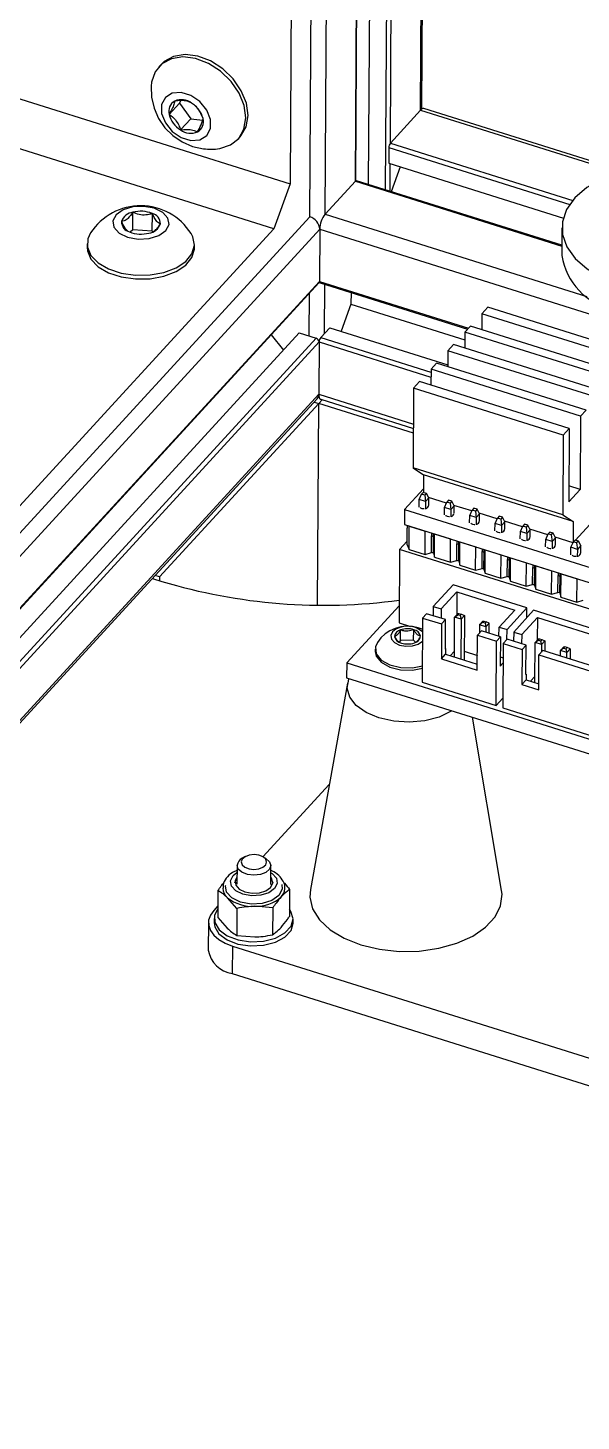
# Model space of a CAD drawing. Header units: millimetres. Extents: x -11 to 295, y 0 to 216.
# Drawn here: x 100.1 to 116.43, y 137.1 to 178.25 of the extents above; entities that cross this region are included whole.
import ezdxf

# ---------------------------------------------------------------- set-up
doc = ezdxf.new("R2010")
doc.units = ezdxf.units.MM

msp = doc.modelspace()

# ---------------------------------------------------------------- linework, layer by layer
at = {"color": 8, "linetype": 'Continuous', "lineweight": 25}
for p, q in [((111.695, 175.817), (111.79, 191.448)), ((110.659, 173.46), (110.766, 190.999)), ((110.802, 174.844), (110.901, 191.048)), ((108.425, 172.665), (108.535, 190.52)), ((108.876, 172.743), (108.985, 190.573)), ((109.769, 173.717), (109.873, 190.739)), ((111.695, 175.817), (117.539, 173.982)), ((110.755, 174.711), (116.099, 173.033)), ((110.802, 174.844), (116.189, 173.152)), ((110.793, 173.418), (110.798, 174.236)), ((109.769, 173.717), (115.865, 171.802)), ((52.272, 111.423), (108.425, 172.665)), ((108.876, 172.743), (116.6, 170.317)), ((52.758, 111.271), (108.718, 172.301)), ((108.718, 172.301), (117.148, 169.654)), ((53.85, 110.928), (108.708, 170.757)), ((108.404, 169.142), (108.411, 170.409)), ((108.708, 170.757), (113.111, 169.375)), ((108.855, 169.221), (108.863, 170.67)), ((54.969, 110.576), (108.61, 169.078)), ((55.115, 110.531), (108.697, 168.969)), ((108.697, 168.969), (112.001, 167.932)), ((108.745, 169.101), (112.001, 168.079)), ((56.207, 110.188), (108.688, 167.424)), ((108.688, 167.424), (111.483, 166.547))]:
    msp.add_line(p, q, dxfattribs=at)
at = {"color": 7, "linetype": 'Continuous', "lineweight": 25}
for p, q in [((111.733, 175.851), (111.829, 191.469)), ((109.78, 173.727), (109.885, 190.742)), ((110.158, 173.618), (110.264, 190.84)), ((108.425, 172.665), (108.531, 190.005)), ((107.935, 189.085), (107.84, 173.641)), ((104.035, 177.169), (103.97, 177.098)), ((97.865, 176.774), (107.84, 173.641)), ((104.573, 176.02), (104.271, 175.691)), ((104.604, 176.096), (104.573, 176.02)), ((104.573, 176.02), (104.909, 175.563)), ((111.695, 175.817), (110.802, 174.844)), ((117.665, 174.02), (111.793, 175.864)), ((107.365, 172.316), (97.14, 175.527)), ((104.909, 175.563), (104.608, 175.234)), ((104.909, 175.563), (105.261, 175.519)), ((106.304, 174.958), (106.369, 175.029)), ((110.755, 174.711), (110.752, 174.251)), ((110.752, 174.251), (115.909, 172.631)), ((111.09, 174.144), (110.826, 173.408)), ((109.769, 173.717), (108.876, 172.743)), ((115.865, 171.825), (109.798, 173.731)), ((107.84, 173.641), (107.365, 172.316)), ((89.995, 152.564), (108.425, 172.665)), ((103.197, 172.279), (103.2, 172.8)), ((103.772, 172.243), (103.775, 172.764)), ((107.365, 172.316), (90.94, 154.402)), ((103.197, 172.279), (103.117, 172.214)), ((103.772, 172.243), (103.197, 172.279)), ((103.787, 172.223), (103.772, 172.243)), ((108.718, 172.301), (108.708, 170.757)), ((108.718, 172.301), (108.708, 170.757)), ((115.868, 172.341), (115.863, 171.528)), ((101.851, 171.869), (101.85, 171.757)), ((105.016, 171.738), (105.017, 171.85)), ((53.867, 110.922), (108.694, 170.717)), ((108.725, 170.713), (113.083, 169.344)), ((109.64, 170.426), (109.638, 170.091)), ((109.638, 170.091), (109.349, 169.286)), ((109.638, 170.091), (113.003, 169.034)), ((113.505, 169.805), (113.681, 169.997)), ((118.095, 168.611), (113.681, 169.997)), ((113.505, 169.805), (113.502, 169.333)), ((117.919, 168.419), (113.505, 169.805)), ((54.469, 110.734), (108.109, 169.235)), ((107.286, 169.182), (107.648, 168.732)), ((108.109, 169.235), (108.61, 169.078)), ((109.011, 169.392), (108.745, 169.101)), ((109.011, 169.392), (112.501, 168.296)), ((113.004, 169.258), (113.001, 168.786)), ((113.004, 169.258), (113.169, 169.438)), ((117.418, 167.872), (113.004, 169.258)), ((117.582, 168.052), (113.169, 169.438)), ((108.697, 168.969), (108.688, 167.424)), ((108.697, 168.969), (108.688, 167.424)), ((112.503, 168.712), (112.5, 168.24)), ((112.503, 168.712), (112.668, 168.891)), ((116.917, 167.326), (112.503, 168.712)), ((117.081, 167.505), (112.668, 168.891)), ((112.002, 168.165), (112.166, 168.345)), ((116.58, 166.959), (112.166, 168.345)), ((112.002, 168.165), (111.999, 167.693)), ((116.416, 166.779), (112.002, 168.165)), ((111.489, 167.606), (111.475, 165.249)), ((111.489, 167.606), (111.665, 167.798)), ((115.903, 166.22), (111.489, 167.606)), ((116.079, 166.412), (111.665, 167.798)), ((56.264, 110.17), (108.639, 167.292)), ((108.686, 167.154), (103.989, 162.03)), ((108.65, 161.198), (108.686, 167.154)), ((111.481, 166.276), (108.686, 167.154)), ((108.745, 167.277), (111.482, 166.418)), ((116.416, 166.779), (116.403, 164.612)), ((116.416, 166.779), (116.58, 166.959)), ((115.903, 166.22), (116.079, 166.412)), ((116.079, 166.412), (116.066, 164.245)), ((115.903, 166.22), (115.889, 163.863)), ((115.889, 163.863), (111.475, 165.249)), ((111.475, 165.249), (111.785, 165.049)), ((111.785, 165.049), (111.781, 164.525)), ((116.199, 163.663), (111.785, 165.049)), ((111.782, 164.633), (111.223, 164.024)), ((116.403, 164.612), (116.066, 164.245)), ((116.403, 164.612), (116.069, 164.717)), ((111.649, 164.095), (111.65, 164.313)), ((111.65, 164.313), (111.723, 164.473)), ((111.838, 164.254), (111.65, 164.313)), ((111.773, 164.528), (111.723, 164.473)), ((111.817, 164.444), (111.723, 164.473)), ((111.867, 164.498), (111.773, 164.528)), ((111.867, 164.498), (111.817, 164.444)), ((111.817, 164.444), (111.838, 164.254)), ((111.838, 164.254), (111.837, 164.036)), ((111.938, 164.363), (111.838, 164.254)), ((111.938, 164.363), (111.867, 164.498)), ((112.459, 164.213), (111.93, 164.378)), ((111.937, 164.145), (111.938, 164.363)), ((112.397, 164.078), (112.47, 164.239)), ((112.52, 164.293), (112.47, 164.239)), ((112.565, 164.209), (112.47, 164.239)), ((112.615, 164.264), (112.52, 164.293)), ((112.615, 164.264), (112.565, 164.209)), ((112.565, 164.209), (112.586, 164.019)), ((112.686, 164.128), (112.615, 164.264)), ((111.223, 164.024), (111.221, 163.577)), ((111.223, 164.024), (117.203, 162.147)), ((112.396, 163.861), (112.397, 164.078)), ((112.586, 164.019), (112.397, 164.078)), ((112.586, 164.019), (112.584, 163.801)), ((112.686, 164.128), (112.586, 164.019)), ((113.206, 163.978), (112.678, 164.144)), ((112.685, 163.911), (112.686, 164.128)), ((113.143, 163.626), (113.145, 163.843)), ((113.145, 163.843), (113.218, 164.004)), ((113.333, 163.784), (113.145, 163.843)), ((113.268, 164.058), (113.218, 164.004)), ((113.312, 163.974), (113.218, 164.004)), ((113.362, 164.029), (113.268, 164.058)), ((113.362, 164.029), (113.312, 163.974)), ((113.312, 163.974), (113.333, 163.784)), ((113.333, 163.784), (113.332, 163.567)), ((113.433, 163.894), (113.333, 163.784)), ((113.433, 163.894), (113.362, 164.029)), ((113.953, 163.743), (113.425, 163.909)), ((113.432, 163.676), (113.433, 163.894)), ((113.892, 163.609), (113.965, 163.769)), ((114.015, 163.824), (113.965, 163.769)), ((114.059, 163.74), (113.965, 163.769)), ((114.11, 163.794), (114.015, 163.824)), ((114.11, 163.794), (114.059, 163.74)), ((114.181, 163.659), (114.11, 163.794)), ((115.889, 163.863), (116.199, 163.663)), ((111.221, 163.577), (117.2, 161.699)), ((111.295, 162.974), (111.298, 163.473)), ((111.298, 163.552), (111.298, 163.473)), ((111.355, 162.845), (111.359, 163.533)), ((111.359, 163.533), (111.83, 163.386)), ((111.826, 162.697), (111.83, 163.386)), ((113.891, 163.391), (113.892, 163.609)), ((114.081, 163.55), (113.892, 163.609)), ((114.059, 163.74), (114.081, 163.55)), ((114.081, 163.55), (114.079, 163.332)), ((114.181, 163.659), (114.081, 163.55)), ((114.701, 163.508), (114.173, 163.674)), ((114.179, 163.441), (114.181, 163.659)), ((114.638, 163.156), (114.64, 163.374)), ((114.64, 163.374), (114.713, 163.534)), ((114.828, 163.315), (114.64, 163.374)), ((114.763, 163.589), (114.713, 163.534)), ((114.807, 163.505), (114.713, 163.534)), ((114.857, 163.56), (114.763, 163.589)), ((114.857, 163.56), (114.807, 163.505)), ((114.807, 163.505), (114.828, 163.315)), ((114.928, 163.424), (114.828, 163.315)), ((114.928, 163.424), (114.857, 163.56)), ((115.448, 163.274), (114.92, 163.44)), ((114.927, 163.207), (114.928, 163.424)), ((116.199, 163.663), (116.195, 163.039)), ((116.266, 163.117), (116.686, 163.575)), ((111.076, 162.843), (111.295, 163.082)), ((111.295, 162.974), (111.355, 162.845)), ((112.013, 162.749), (112.016, 163.247)), ((112.016, 163.327), (112.016, 163.247)), ((112.016, 163.247), (112.075, 163.229)), ((112.072, 162.73), (112.075, 163.229)), ((112.075, 163.229), (112.075, 163.309)), ((112.102, 162.611), (112.106, 163.299)), ((112.106, 163.299), (112.577, 163.151)), ((112.573, 162.463), (112.577, 163.151)), ((112.76, 162.514), (112.763, 163.012)), ((112.764, 163.092), (112.763, 163.012)), ((112.763, 163.012), (112.822, 162.994)), ((112.819, 162.495), (112.822, 162.994)), ((112.822, 162.994), (112.823, 163.074)), ((112.85, 162.376), (112.854, 163.064)), ((112.854, 163.064), (113.325, 162.916)), ((114.828, 163.315), (114.827, 163.097)), ((115.386, 162.922), (115.387, 163.139)), ((115.387, 163.139), (115.46, 163.3)), ((115.575, 163.08), (115.387, 163.139)), ((115.51, 163.354), (115.46, 163.3)), ((115.554, 163.27), (115.46, 163.3)), ((115.604, 163.325), (115.51, 163.354)), ((115.604, 163.325), (115.554, 163.27)), ((115.554, 163.27), (115.575, 163.08)), ((115.575, 163.08), (115.574, 162.863)), ((115.676, 163.189), (115.575, 163.08)), ((115.676, 163.189), (115.604, 163.325)), ((116.195, 163.039), (115.667, 163.205)), ((115.674, 162.972), (115.676, 163.189)), ((116.134, 162.905), (116.207, 163.065)), ((116.195, 163.039), (116.197, 163.042)), ((116.258, 163.12), (116.207, 163.065)), ((116.302, 163.035), (116.207, 163.065)), ((116.352, 163.09), (116.258, 163.12)), ((116.352, 163.09), (116.302, 163.035)), ((116.302, 163.035), (116.323, 162.845)), ((116.423, 162.955), (116.323, 162.845)), ((116.423, 162.955), (116.352, 163.09)), ((116.422, 162.737), (116.423, 162.955)), ((111.076, 162.843), (111.062, 160.675)), ((117.132, 160.941), (111.076, 162.843)), ((111.355, 162.845), (111.826, 162.697)), ((111.826, 162.697), (112.013, 162.749)), ((112.072, 162.73), (112.013, 162.749)), ((112.072, 162.73), (112.102, 162.611)), ((112.102, 162.611), (112.573, 162.463)), ((113.32, 162.228), (113.325, 162.916)), ((113.508, 162.279), (113.511, 162.778)), ((113.511, 162.858), (113.511, 162.778)), ((113.511, 162.778), (113.57, 162.759)), ((113.566, 162.261), (113.57, 162.759)), ((113.57, 162.759), (113.57, 162.839)), ((113.597, 162.141), (113.601, 162.829)), ((113.601, 162.829), (114.072, 162.681)), ((114.068, 161.993), (114.072, 162.681)), ((114.255, 162.044), (114.258, 162.543)), ((114.259, 162.623), (114.258, 162.543)), ((114.258, 162.543), (114.317, 162.525)), ((114.317, 162.525), (114.317, 162.604)), ((114.344, 161.906), (114.349, 162.595)), ((114.349, 162.595), (114.819, 162.447)), ((116.133, 162.687), (116.134, 162.905)), ((116.323, 162.845), (116.134, 162.905)), ((116.323, 162.845), (116.321, 162.628)), ((112.573, 162.463), (112.76, 162.514)), ((112.819, 162.495), (112.76, 162.514)), ((112.819, 162.495), (112.85, 162.376)), ((112.85, 162.376), (113.32, 162.228)), ((113.32, 162.228), (113.508, 162.279)), ((113.566, 162.261), (113.508, 162.279)), ((113.566, 162.261), (113.597, 162.141)), ((113.597, 162.141), (114.068, 161.993)), ((114.314, 162.026), (114.317, 162.525)), ((114.815, 161.759), (114.819, 162.447)), ((115.002, 161.81), (115.005, 162.308)), ((115.006, 162.388), (115.005, 162.308)), ((115.005, 162.308), (115.064, 162.29)), ((115.061, 161.791), (115.064, 162.29)), ((115.064, 162.29), (115.065, 162.37)), ((115.092, 161.672), (115.096, 162.36)), ((115.096, 162.36), (115.567, 162.212)), ((115.563, 161.524), (115.567, 162.212)), ((115.753, 162.153), (115.753, 162.074)), ((115.812, 162.055), (115.812, 162.135)), ((115.839, 161.437), (115.844, 162.125)), ((115.844, 162.125), (116.314, 161.977)), ((103.776, 161.987), (104.058, 161.899)), ((103.989, 162.03), (103.854, 162.073)), ((103.989, 162.03), (103.988, 161.92)), ((112.656, 161.798), (112.069, 161.158)), ((114.833, 161.114), (112.656, 161.798)), ((114.068, 161.993), (114.255, 162.044)), ((114.314, 162.026), (114.255, 162.044)), ((114.314, 162.026), (114.344, 161.906)), ((114.344, 161.906), (114.815, 161.759)), ((114.815, 161.759), (115.002, 161.81)), ((115.061, 161.791), (115.002, 161.81)), ((115.061, 161.791), (115.092, 161.672)), ((115.75, 161.575), (115.753, 162.074)), ((115.753, 162.074), (115.812, 162.055)), ((115.809, 161.557), (115.812, 162.055)), ((116.31, 161.289), (116.314, 161.977)), ((112.304, 161.084), (112.766, 161.588)), ((112.766, 161.588), (112.762, 160.912)), ((112.766, 161.588), (114.473, 161.052)), ((115.092, 161.672), (115.563, 161.524)), ((115.563, 161.524), (115.75, 161.575)), ((115.809, 161.557), (115.75, 161.575)), ((115.809, 161.557), (115.839, 161.437)), ((115.839, 161.437), (116.31, 161.289)), ((116.31, 161.289), (116.497, 161.34)), ((111.066, 161.181), (109.513, 159.489)), ((111.873, 160.944), (111.755, 160.816)), ((112.432, 160.769), (111.873, 160.944)), ((112.069, 161.158), (112.067, 160.883)), ((112.069, 161.158), (112.304, 161.084)), ((112.304, 161.084), (112.302, 160.809)), ((112.699, 160.844), (112.799, 160.953)), ((112.699, 160.844), (112.79, 160.914)), ((112.79, 160.914), (112.827, 160.955)), ((112.86, 160.892), (112.79, 160.914)), ((112.799, 160.953), (112.827, 160.955)), ((112.827, 160.955), (112.898, 160.933)), ((112.898, 160.933), (112.86, 160.892)), ((112.86, 160.892), (112.888, 160.785)), ((112.988, 160.894), (112.888, 160.785)), ((112.898, 160.933), (112.988, 160.894)), ((112.988, 160.894), (112.98, 159.576)), ((114.473, 161.052), (114.011, 160.548)), ((114.246, 160.474), (114.833, 161.114)), ((115.031, 161.045), (114.443, 160.404)), ((114.832, 160.828), (114.833, 161.114)), ((118.679, 159.899), (115.031, 161.045)), ((111.062, 160.675), (111.395, 160.571)), ((111.755, 160.816), (111.744, 158.92)), ((111.755, 160.816), (112.314, 160.641)), ((112.314, 160.641), (112.308, 159.611)), ((112.314, 160.641), (112.432, 160.769)), ((112.427, 159.902), (112.432, 160.769)), ((112.692, 159.666), (112.699, 160.844)), ((112.888, 160.785), (112.699, 160.844)), ((112.888, 160.785), (112.88, 159.607)), ((113.435, 160.613), (113.433, 160.373)), ((113.435, 160.613), (113.535, 160.722)), ((113.525, 160.683), (113.435, 160.613)), ((113.623, 160.554), (113.435, 160.613)), ((113.525, 160.683), (113.563, 160.724)), ((113.596, 160.661), (113.525, 160.683)), ((113.535, 160.722), (113.563, 160.724)), ((113.563, 160.724), (113.634, 160.702)), ((113.634, 160.702), (113.596, 160.661)), ((113.596, 160.661), (113.623, 160.554)), ((113.623, 160.554), (113.622, 160.395)), ((113.723, 160.663), (113.623, 160.554)), ((113.723, 160.663), (113.634, 160.702)), ((113.722, 160.364), (113.723, 160.663)), ((114.009, 160.273), (114.011, 160.548)), ((114.011, 160.548), (114.246, 160.474)), ((114.679, 160.33), (115.141, 160.834)), ((115.141, 160.834), (115.137, 160.159)), ((115.141, 160.834), (118.319, 159.836)), ((111.103, 160.153), (111.059, 160.105)), ((111.103, 160.153), (111.105, 160.466)), ((111.488, 160.159), (111.103, 160.153)), ((111.488, 160.159), (111.49, 160.472)), ((111.551, 160.099), (111.488, 160.159)), ((113.367, 159.278), (113.374, 160.308)), ((113.491, 160.436), (113.374, 160.308)), ((113.374, 160.308), (113.933, 160.132)), ((114.05, 160.26), (113.491, 160.436)), ((113.921, 158.236), (113.933, 160.132)), ((113.933, 160.132), (114.05, 160.26)), ((114.05, 160.26), (114.045, 159.393)), ((114.248, 160.191), (114.13, 160.063)), ((114.244, 160.187), (114.246, 160.474)), ((114.807, 160.015), (114.248, 160.191)), ((114.443, 160.404), (114.442, 160.13)), ((114.443, 160.404), (114.679, 160.33)), ((114.679, 160.33), (114.677, 160.056)), ((115.067, 158.913), (115.074, 160.091)), ((115.074, 160.091), (115.174, 160.2)), ((115.074, 160.091), (115.165, 160.16)), ((115.262, 160.031), (115.074, 160.091)), ((115.165, 160.16), (115.202, 160.201)), ((115.235, 160.138), (115.165, 160.16)), ((115.174, 160.2), (115.202, 160.201)), ((115.202, 160.201), (115.273, 160.179)), ((115.273, 160.179), (115.235, 160.138)), ((115.235, 160.138), (115.262, 160.031)), ((115.363, 160.141), (115.262, 160.031)), ((115.273, 160.179), (115.363, 160.141)), ((115.363, 160.141), (115.361, 159.841)), ((110.356, 159.9), (110.356, 159.833)), ((112.308, 159.611), (112.433, 159.748)), ((112.427, 159.913), (112.434, 159.91)), ((112.427, 159.902), (112.434, 159.91)), ((112.434, 159.91), (112.433, 159.748)), ((112.433, 159.748), (113.369, 159.454)), ((112.57, 159.705), (112.693, 159.84)), ((112.981, 159.837), (113.37, 159.715)), ((114.047, 159.668), (114.128, 159.642)), ((114.13, 160.063), (114.119, 158.166)), ((114.13, 160.063), (114.689, 159.887)), ((114.689, 159.887), (114.683, 158.858)), ((114.689, 159.887), (114.807, 160.015)), ((114.801, 159.148), (114.807, 160.015)), ((115.183, 158.7), (115.189, 159.73)), ((115.307, 159.858), (115.189, 159.73)), ((115.189, 159.73), (116.72, 159.25)), ((115.262, 160.031), (115.261, 159.808)), ((116.837, 159.378), (115.307, 159.858)), ((115.82, 159.697), (115.821, 159.856)), ((115.821, 159.856), (115.922, 159.965)), ((115.912, 159.926), (115.821, 159.856)), ((116.01, 159.797), (115.821, 159.856)), ((115.95, 159.967), (115.912, 159.926)), ((115.912, 159.926), (115.983, 159.904)), ((115.922, 159.965), (115.95, 159.967)), ((116.02, 159.945), (115.95, 159.967)), ((115.983, 159.904), (116.02, 159.945)), ((115.983, 159.904), (116.01, 159.797)), ((116.009, 159.638), (116.01, 159.797)), ((116.11, 159.906), (116.01, 159.797)), ((116.11, 159.906), (116.02, 159.945)), ((116.11, 159.906), (116.108, 159.606)), ((109.513, 159.489), (109.511, 159.055)), ((109.513, 159.489), (141.785, 149.355)), ((112.308, 159.611), (113.367, 159.278)), ((114.127, 159.482), (114.045, 159.393)), ((109.535, 158.889), (108.44, 152.804)), ((109.511, 159.055), (141.782, 148.921)), ((111.744, 158.92), (113.921, 158.236)), ((114.683, 158.858), (114.808, 158.994)), ((114.683, 158.858), (115.183, 158.7)), ((114.801, 159.159), (114.809, 159.157)), ((114.801, 159.148), (114.809, 159.157)), ((114.809, 159.157), (114.808, 158.994)), ((114.808, 158.994), (115.184, 158.876)), ((114.944, 158.951), (115.068, 159.086)), ((113.921, 158.236), (114.12, 158.453)), ((114.119, 158.166), (117.767, 157.02)), ((114.086, 152.77), (113.229, 157.888)), ((108.997, 155.9), (107.041, 153.766)), ((106.275, 153.515), (106.271, 152.958)), ((106.515, 153.771), (106.427, 153.722)), ((107.125, 153.718), (107.038, 153.768)), ((107.271, 152.952), (107.275, 153.509)), ((105.712, 152.766), (105.708, 151.97)), ((107.828, 152.8), (107.823, 152.004)), ((105.71, 152.315), (105.587, 152.181)), ((106.273, 152.24), (105.993, 152.557)), ((107.331, 152.257), (106.802, 152.303)), ((107.331, 152.257), (107.326, 151.462)), ((105.598, 151.94), (105.598, 151.819)), ((105.708, 151.97), (105.987, 151.654)), ((106.273, 152.24), (106.268, 151.445)), ((107.931, 151.804), (107.932, 151.926)), ((105.431, 151.82), (105.426, 151.007)), ((106.268, 151.445), (106.797, 151.4)), ((106.138, 151.128), (106.133, 150.316)), ((106.138, 151.128), (141.646, 139.978)), ((106.133, 150.316), (144.29, 138.333))]:
    msp.add_line(p, q, dxfattribs=at)
at = {"color": 7, "linetype": 'Continuous', "lineweight": 25, "flags": 128}
for points in [[(105.756, 174.681), (105.771, 174.683), (106.084, 174.787), (106.326, 174.983), (106.48, 175.256), (106.535, 175.587), (106.486, 175.95), (106.337, 176.32), (106.099, 176.667), (105.789, 176.967), (105.432, 177.198), (105.052, 177.342), (104.679, 177.388), (104.34, 177.333), (104.06, 177.182), (103.859, 176.945), (103.754, 176.64), (103.741, 176.528)], [(106.369, 175.029), (106.391, 175.053), (106.545, 175.327), (106.6, 175.658), (106.551, 176.021), (106.401, 176.39), (106.163, 176.738), (105.854, 177.038), (105.496, 177.268), (105.117, 177.412), (104.743, 177.458), (104.404, 177.404), (104.124, 177.253), (104.035, 177.169)], [(103.741, 176.528), (103.753, 176.197), (103.827, 175.874), (103.959, 175.57), (104.146, 175.297), (104.381, 175.063), (104.656, 174.878), (104.96, 174.747), (105.283, 174.676), (105.342, 174.669), (105.401, 174.665), (105.46, 174.663), (105.52, 174.662), (105.579, 174.664), (105.638, 174.668), (105.697, 174.673), (105.756, 174.681)], [(104.629, 175.007), (104.916, 174.919), (105.181, 174.939), (105.383, 175.064), (105.493, 175.275), (105.493, 175.539), (105.382, 175.818), (105.179, 176.068), (104.914, 176.251), (104.627, 176.339), (104.362, 176.319), (104.159, 176.194), (104.05, 175.984), (104.05, 175.719), (104.16, 175.44), (104.363, 175.19), (104.629, 175.007)], [(120.645, 173.986), (120.056, 174.13), (119.431, 174.204), (118.794, 174.206), (118.169, 174.135), (117.581, 173.995), (117.052, 173.79), (116.602, 173.529), (116.249, 173.222), (116.006, 172.88), (115.883, 172.516), (115.884, 172.145), (116.01, 171.78), (116.255, 171.437), (116.61, 171.127), (117.061, 170.863), (117.591, 170.656)], [(103.044, 172.066), (103.355, 172.01), (103.678, 172.027), (103.965, 172.115), (104.172, 172.26), (104.267, 172.441), (104.236, 172.629), (104.083, 172.797), (103.832, 172.919), (103.521, 172.975), (103.197, 172.958), (102.91, 172.871), (102.703, 172.725), (102.609, 172.544), (102.64, 172.356), (102.793, 172.188), (103.044, 172.066)], [(101.953, 172.191), (101.873, 172.02), (101.859, 171.769), (101.962, 171.525), (102.175, 171.305), (102.48, 171.127), (102.857, 171.003), (103.276, 170.942)], [(103.276, 170.942), (103.707, 170.95), (104.117, 171.025), (104.477, 171.161), (104.76, 171.35), (104.944, 171.576), (105.016, 171.824), (104.971, 172.074), (104.919, 172.173)], [(101.85, 171.757), (101.859, 171.657), (101.962, 171.413), (102.174, 171.193), (102.48, 171.015), (102.856, 170.891), (103.275, 170.83)], [(103.275, 170.83), (103.706, 170.838), (104.117, 170.913), (104.477, 171.05), (104.759, 171.238), (104.943, 171.465), (105.016, 171.712), (105.016, 171.738)], [(108.708, 170.757), (108.709, 170.742), (108.712, 170.73), (108.716, 170.72), (108.722, 170.715), (108.725, 170.713)], [(108.552, 167.196), (108.686, 167.154), (108.787, 167.264)], [(108.688, 167.424), (108.691, 167.375), (108.699, 167.334), (108.714, 167.303), (108.733, 167.283), (108.745, 167.277)], [(111.684, 164.084), (111.695, 164.076), (111.734, 164.056)], [(111.734, 164.056), (111.783, 164.048), (111.801, 164.047)], [(111.854, 164.055), (111.879, 164.064), (111.912, 164.087), (111.927, 164.116), (111.926, 164.133)], [(112.432, 163.849), (112.442, 163.841), (112.482, 163.822)], [(112.482, 163.822), (112.531, 163.813), (112.549, 163.813)], [(112.602, 163.82), (112.627, 163.83), (112.659, 163.853), (112.674, 163.881), (112.673, 163.899)], [(113.179, 163.615), (113.19, 163.606), (113.229, 163.587)], [(113.229, 163.587), (113.278, 163.578), (113.296, 163.578)], [(113.349, 163.586), (113.374, 163.595), (113.407, 163.618), (113.421, 163.646), (113.421, 163.664)], [(113.927, 163.38), (113.937, 163.371), (113.977, 163.352)], [(114.097, 163.351), (114.122, 163.36), (114.154, 163.383), (114.169, 163.412), (114.168, 163.429)], [(113.977, 163.352), (114.026, 163.344), (114.043, 163.343)], [(114.674, 163.145), (114.684, 163.137), (114.724, 163.118)], [(114.724, 163.118), (114.773, 163.109), (114.791, 163.108)], [(114.844, 163.116), (114.869, 163.126), (114.902, 163.149), (114.916, 163.177), (114.916, 163.194)], [(115.591, 162.881), (115.617, 162.891), (115.649, 162.914), (115.664, 162.942), (115.663, 162.96)], [(115.421, 162.91), (115.432, 162.902), (115.471, 162.883)], [(115.471, 162.883), (115.52, 162.874), (115.538, 162.874)], [(116.169, 162.676), (116.179, 162.667), (116.219, 162.648)], [(116.219, 162.648), (116.268, 162.639), (116.286, 162.639)], [(116.34, 162.647), (116.364, 162.656), (116.396, 162.679), (116.411, 162.708), (116.411, 162.725)], [(111.753, 160.475), (111.708, 160.494), (111.621, 160.526), (111.454, 160.564), (111.283, 160.574), (111.112, 160.557), (110.947, 160.512), (110.79, 160.442), (110.648, 160.346), (110.523, 160.229), (110.418, 160.094)], [(110.418, 160.094), (110.363, 159.964), (110.386, 159.761), (110.533, 159.576), (110.785, 159.434), (111.107, 159.354), (111.456, 159.347), (111.747, 159.402)], [(110.867, 160.413), (110.811, 160.305), (110.831, 160.191), (110.923, 160.091), (111.074, 160.018), (111.261, 159.985), (111.455, 159.995), (111.627, 160.048), (111.75, 160.136), (111.751, 160.137)], [(110.356, 159.833), (110.386, 159.694), (110.533, 159.509), (110.784, 159.367), (111.106, 159.287), (111.455, 159.28), (111.746, 159.335)], [(112.62, 158.079), (112.597, 158.064), (112.239, 157.893), (111.818, 157.783), (111.361, 157.741), (110.9, 157.769), (110.466, 157.865), (110.089, 158.023), (109.795, 158.233), (109.603, 158.479), (109.527, 158.745), (109.571, 159.014), (109.58, 159.034)], [(107.125, 153.718), (107.13, 153.715), (107.237, 153.62), (107.275, 153.508), (107.236, 153.397), (107.127, 153.303), (106.964, 153.241), (106.772, 153.22), (106.581, 153.244), (106.42, 153.308), (106.312, 153.403), (106.275, 153.515)], [(106.429, 153.699), (106.4, 153.616), (106.428, 153.532), (106.509, 153.46), (106.63, 153.412), (106.774, 153.395), (106.917, 153.41), (107.039, 153.457), (107.121, 153.527), (107.15, 153.611), (107.122, 153.694), (107.042, 153.766), (106.92, 153.814), (106.777, 153.832), (106.633, 153.816), (106.511, 153.769), (106.429, 153.699)], [(106.214, 153), (106.215, 153.009), (106.272, 153.124)], [(106.273, 153.165), (106.216, 153.051), (106.237, 152.924), (106.34, 152.812), (106.509, 152.731)], [(106.509, 152.731), (106.718, 152.693), (106.935, 152.705), (107.127, 152.764), (107.265, 152.862), (107.328, 152.984), (107.306, 153.11), (107.273, 153.159)], [(107.272, 153.118), (107.306, 153.069), (107.329, 152.993)], [(107.593, 152.948), (107.605, 152.807), (107.511, 152.625), (107.304, 152.478), (107.015, 152.389), (106.69, 152.371), (106.377, 152.428), (106.124, 152.549), (105.969, 152.718), (105.936, 152.907), (105.94, 152.926)], [(108.44, 152.804), (108.426, 152.575), (108.508, 152.232), (108.711, 151.907), (109.025, 151.612), (109.437, 151.362), (109.929, 151.167), (110.479, 151.035), (111.063, 150.972), (111.656, 150.982), (112.232, 151.063), (112.765, 151.212), (113.233, 151.423), (113.614, 151.686), (113.893, 151.99), (114.056, 152.322), (114.098, 152.666), (114.086, 152.77)], [(105.587, 152.181), (105.488, 152.041), (105.437, 151.892), (105.438, 151.739), (105.489, 151.59), (105.59, 151.449), (105.735, 151.322), (105.92, 151.214), (106.138, 151.128)], [(105.709, 152.227), (105.613, 152.045), (105.616, 151.821), (105.743, 151.61), (105.981, 151.433), (106.304, 151.311), (106.677, 151.256), (107.059, 151.275), (107.41, 151.364), (107.691, 151.516), (107.871, 151.713), (107.932, 151.933), (107.866, 152.154), (107.824, 152.214)], [(105.598, 151.819), (105.615, 151.7), (105.742, 151.488), (105.98, 151.311), (106.303, 151.189), (106.676, 151.134), (107.059, 151.153), (107.409, 151.243), (107.69, 151.394), (107.87, 151.591), (107.931, 151.804)]]:
    msp.add_lwpolyline(points, dxfattribs=at)
at = {"color": 8, "linetype": 'Continuous', "lineweight": 25, "flags": 128}
msp.add_lwpolyline([(107.273, 153.295), (107.308, 153.272), (107.436, 153.133), (107.463, 152.975), (107.385, 152.825), (107.213, 152.703), (106.974, 152.629), (106.705, 152.615), (106.445, 152.661), (106.236, 152.762), (106.107, 152.902), (106.08, 153.059), (106.159, 153.21), (106.273, 153.301)], dxfattribs=at)
at = {"color": 7, "linetype": 'Continuous', "lineweight": 25}
for centre, radius, start, end in [((104.628, 175.597), 0.526, 54.3188, 111.52), ((104.601, 175.786), 0.343, 118.9956, 196.0871), ((104.556, 175.393), 0.736, 13.6806, 59.0427), ((111.781, 175.764), 0.101, 82.9297, 148.3025), ((104.987, 175.865), 0.736, 193.6806, 239.0427), ((104.941, 175.472), 0.343, 298.9959, 16.0869), ((104.915, 175.661), 0.526, 234.3188, 291.52), ((110.977, 174.706), 0.222, 141.7967, 178.7809), ((109.794, 173.701), 0.0303, 82.9334, 148.2996), ((103.43, 171.231), 1.762, 32.335, 146.9631), ((103.432, 171.898), 0.932, 68.4348, 104.4189), ((103.253, 172.389), 0.414, 97.3531, 160.3772), ((103.176, 172.525), 0.313, 179.3005, 256.024), ((103.622, 172.596), 0.414, 277.35, 340.3782), ((103.699, 172.461), 0.313, 359.2996, 76.025), ((108.305, 172.268), 0.414, 4.5735, 73.1147), ((109.457, 172.286), 0.74, 141.7985, 178.7816), ((103.443, 173.087), 0.932, 248.4334, 284.4222), ((117.815, 171.841), 1.977, 189.1253, 257.4125), ((108.65, 170.756), 0.0584, 318.6206, 1.2184), ((108.574, 168.959), 0.124, 4.5708, 73.1213), ((108.919, 168.964), 0.222, 141.798, 178.7815), ((108.493, 167.42), 0.195, 318.6204, 1.2178), ((108.835, 177.748), 16.553, 253.2247, 277.7468), ((111.306, 159.916), 0.664, 47.719, 131.4287), ((111.307, 159.873), 0.626, 73.0237, 108.8199), ((111.149, 160.244), 0.226, 101.2621, 173.7008), ((111.17, 160.327), 0.253, 193.3787, 260.3498), ((111.311, 160.676), 0.626, 253.0235, 288.8201), ((111.447, 160.222), 0.253, 13.3811, 80.3504), ((111.468, 160.306), 0.226, 281.2654, 353.6996), ((106.553, 153.47), 0.281, 116.4571, 170.9063), ((106.239, 152.853), 0.385, 181.9152, 230.3566), ((107.315, 152.845), 0.373, 315.2726, 355.8549), ((106.73, 153.489), 1.188, 231.6539, 273.4788), ((106.846, 153.403), 1.101, 267.7469, 311.8187), ((106.256, 151.148), 0.842, 189.6688, 261.6175)]:
    msp.add_arc(centre, radius, start, end, dxfattribs=at)
for points, knots in [([(104.435, 176.086), (104.424, 176.041), (104.403, 175.946), (104.339, 175.817), (104.293, 175.732), (104.271, 175.691)], [0, 0, 0, 0, 0.3223812, 0.6753498, 1, 1, 1, 1]), ([(104.934, 176.024), (104.913, 176.036), (104.845, 176.071), (104.706, 176.103), (104.559, 176.101), (104.465, 176.09), (104.435, 176.086)], [0, 0, 0, 0, 0.144272, 0.447082, 0.819403, 1, 1, 1, 1]), ([(105.271, 175.567), (105.239, 175.649), (105.185, 175.789), (105.057, 175.937), (104.971, 175.998), (104.934, 176.024)], [0, 0, 0, 0, 0.455313, 0.767954, 1, 1, 1, 1]), ([(104.271, 175.691), (104.337, 175.642), (104.452, 175.554), (104.553, 175.385), (104.591, 175.281), (104.608, 175.234)], [0, 0, 0, 0, 0.420917, 0.743202, 1, 1, 1, 1]), ([(105.108, 175.172), (105.145, 175.242), (105.202, 175.348), (105.256, 175.481), (105.267, 175.545), (105.271, 175.567)], [0, 0, 0, 0, 0.552274, 0.842138, 1, 1, 1, 1]), ([(104.608, 175.234), (104.639, 175.238), (104.732, 175.249), (104.88, 175.251), (105.018, 175.219), (105.086, 175.184), (105.108, 175.172)], [0, 0, 0, 0, 0.180595, 0.552913, 0.855721, 1, 1, 1, 1]), ([(103.2, 172.8), (103.155, 172.736), (103.086, 172.637), (102.961, 172.547), (102.891, 172.534), (102.863, 172.528)], [0, 0, 0, 0, 0.5228833, 0.8135962, 1, 1, 1, 1]), ([(102.863, 172.528), (102.892, 172.459), (102.936, 172.355), (103.016, 172.276), (103.043, 172.25)], [0, 0, 0, 0, 0.663347, 1, 1, 1, 1]), ([(103.775, 172.764), (103.742, 172.754), (103.648, 172.724), (103.479, 172.709), (103.318, 172.747), (103.228, 172.788), (103.2, 172.8)], [0, 0, 0, 0, 0.175323, 0.500601, 0.843549, 1, 1, 1, 1]), ([(104.012, 172.457), (103.975, 172.478), (103.897, 172.523), (103.831, 172.643), (103.793, 172.725), (103.775, 172.764)], [0, 0, 0, 0, 0.31934, 0.668915, 1, 1, 1, 1]), ([(103.791, 172.23), (103.801, 172.234), (103.86, 172.254), (103.93, 172.344), (103.986, 172.42), (104.012, 172.457)], [0, 0, 0, 0, 0.10422, 0.573926, 1, 1, 1, 1]), ([(111.105, 160.466), (111.096, 160.449), (111.07, 160.4), (111.026, 160.332), (110.97, 160.282), (110.935, 160.272), (110.924, 160.268)], [0, 0, 0, 0, 0.205864, 0.602348, 0.88007, 1, 1, 1, 1]), ([(110.924, 160.268), (110.95, 160.223), (110.988, 160.157), (111.049, 160.115), (111.069, 160.101)], [0, 0, 0, 0, 0.686013, 1, 1, 1, 1]), ([(111.49, 160.472), (111.434, 160.452), (111.339, 160.419), (111.205, 160.431), (111.135, 160.455), (111.105, 160.466)], [0, 0, 0, 0, 0.440699, 0.755689, 1, 1, 1, 1]), ([(111.693, 160.281), (111.662, 160.292), (111.599, 160.315), (111.538, 160.393), (111.505, 160.446), (111.49, 160.472)], [0, 0, 0, 0, 0.3443382, 0.6860138, 1, 1, 1, 1]), ([(111.552, 160.101), (111.57, 160.114), (111.618, 160.147), (111.659, 160.216), (111.685, 160.264), (111.693, 160.281)], [0, 0, 0, 0, 0.2846304, 0.7555155, 1, 1, 1, 1]), ([(106.274, 153.358), (106.224, 153.339), (106.099, 153.29), (105.951, 153.145), (105.855, 152.976), (105.863, 152.872), (105.865, 152.839)], [0, 0, 0, 0, 0.223022, 0.562223, 0.863194, 1, 1, 1, 1]), ([(107.683, 152.812), (107.685, 152.818), (107.704, 152.894), (107.647, 153.05), (107.511, 153.227), (107.378, 153.32), (107.299, 153.351), (107.296, 153.352)], [0, 0, 0, 0, 0.024785, 0.334938, 0.638156, 0.983757, 1, 1, 1, 1]), ([(105.712, 152.766), (105.744, 152.814), (105.798, 152.894), (105.86, 152.968), (105.886, 152.998)], [0, 0, 0, 0, 0.595418, 1, 1, 1, 1]), ([(105.993, 152.557), (105.95, 152.595), (105.863, 152.673), (105.764, 152.734), (105.712, 152.766)], [0, 0, 0, 0, 0.486768, 1, 1, 1, 1]), ([(107.828, 152.8), (107.807, 152.785), (107.717, 152.721), (107.639, 152.643), (107.58, 152.582)], [0, 0, 0, 0, 0.233962, 1, 1, 1, 1]), ([(107.644, 153.017), (107.655, 153.006), (107.722, 152.938), (107.78, 152.862), (107.828, 152.8)], [0, 0, 0, 0, 0.174649, 1, 1, 1, 1]), ([(106.802, 152.303), (106.72, 152.299), (106.542, 152.291), (106.367, 152.258), (106.273, 152.24)], [0, 0, 0, 0, 0.462385, 1, 1, 1, 1]), ([(107.58, 152.582), (107.528, 152.522), (107.44, 152.418), (107.363, 152.305), (107.331, 152.257)], [0, 0, 0, 0, 0.5786487, 1, 1, 1, 1]), ([(107.574, 151.679), (107.638, 151.756), (107.726, 151.86), (107.803, 151.974), (107.823, 152.004)], [0, 0, 0, 0, 0.730102, 1, 1, 1, 1]), ([(105.987, 151.654), (106.03, 151.616), (106.117, 151.538), (106.217, 151.476), (106.268, 151.445)], [0, 0, 0, 0, 0.48676, 1, 1, 1, 1]), ([(106.797, 151.4), (106.879, 151.403), (107.057, 151.411), (107.232, 151.444), (107.326, 151.462)], [0, 0, 0, 0, 0.4623872, 1, 1, 1, 1]), ([(107.326, 151.462), (107.359, 151.486), (107.449, 151.551), (107.526, 151.63), (107.574, 151.679)], [0, 0, 0, 0, 0.374284, 1, 1, 1, 1])]:
    msp.add_open_spline(points, degree=3, knots=knots, dxfattribs=at)

doc.saveas('drawing.dxf')
